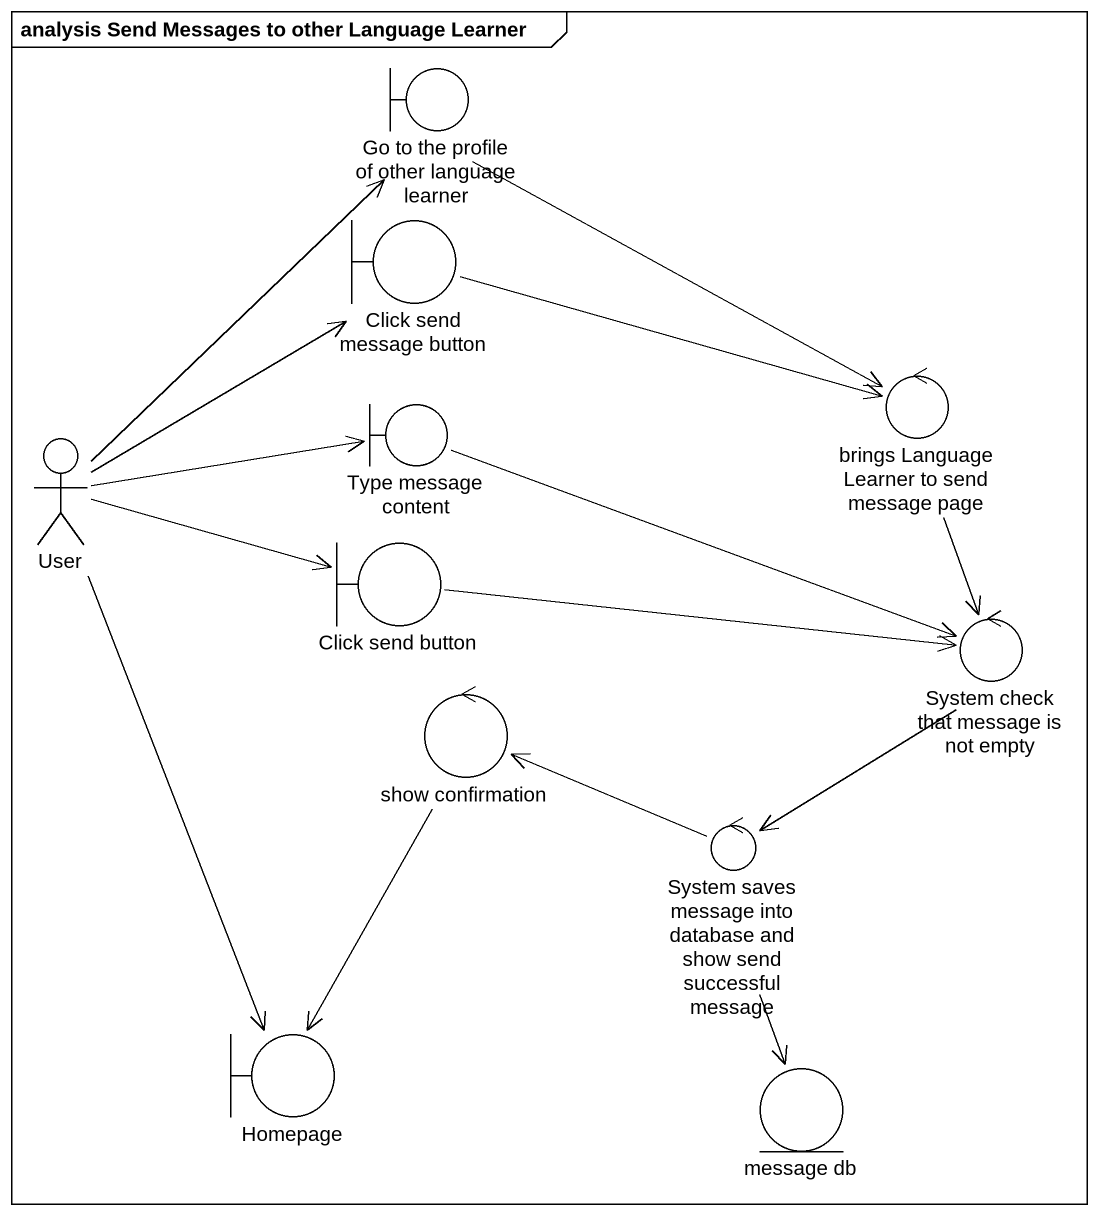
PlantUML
@startuml
mainframe analysis Send Messages to other Language Learner
boundary "Go to the profile of other language learner" as Go_to_the_profile_of_other
boundary "Click send message button" as Click_send_message_button
control "brings Language Learner to send message page" as brings_Language_Learner_to
actor User
boundary "Type message content" as Type_message_content
boundary "Click send button" as Click_send_button
control "System check that message is not empty" as System_check_that_message
control "show confirmation" as show_confirmation
control "System saves message into database and show send successful message" as System_saves_message_into
boundary Homepage
entity "message db" as message_db
Go_to_the_profile_of_other --> brings_Language_Learner_to
Click_send_message_button -right-> brings_Language_Learner_to
brings_Language_Learner_to --> System_check_that_message
User -up-> Go_to_the_profile_of_other
User -up-> Click_send_message_button
User -right-> Type_message_content
User -right-> Click_send_button
User --> Homepage
Type_message_content -right-> System_check_that_message
Click_send_button -right-> System_check_that_message
System_check_that_message --> System_saves_message_into
show_confirmation --> Homepage
System_saves_message_into -left-> show_confirmation
System_saves_message_into --> message_db
@enduml
